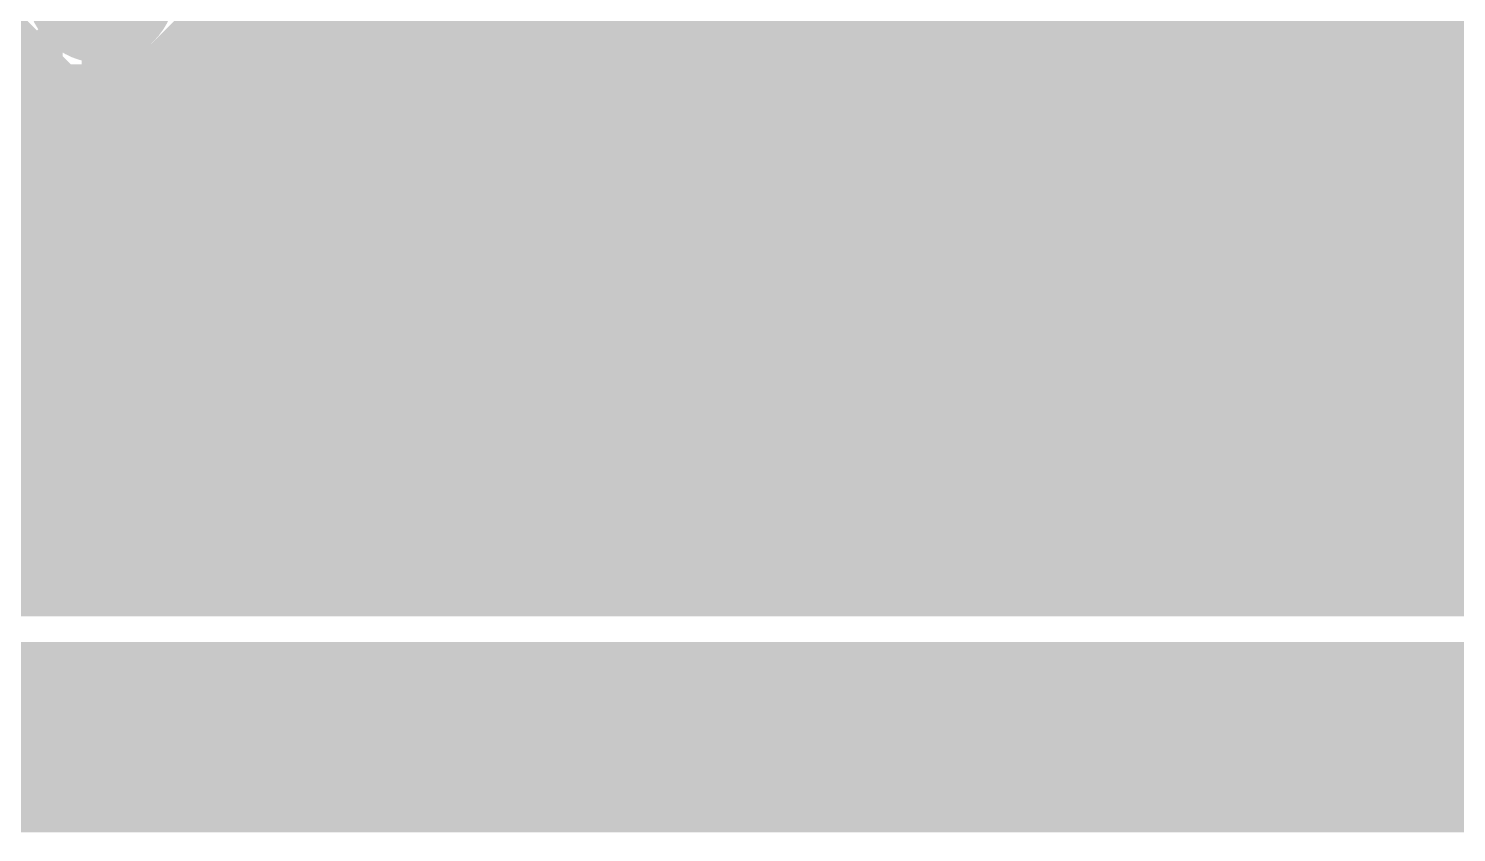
# Model space of a CAD drawing. Extents: x -6 to 196, y -52 to 46.
# Drawn here: x 125.12 to 134.66, y -5.63 to -0.27 of the extents above; entities that cross this region are included whole.
import ezdxf

# ---------------------------------------------------------------- set-up
doc = ezdxf.new("R2010")
doc.units = 0
doc.header["$MEASUREMENT"] = 0
doc.layers.get('0').update_dxf_attribs({"linetype": 'CONTINUOUS'})
for name, color, linetype in [('22-304-1_BOT', 7, 'CONTINUOUS'), ('22-304-1_DRD', 7, 'CONTINUOUS'), ('22-304-1_GND', 6, 'CONTINUOUS'), ('22-304-1_IN1', 4, 'CONTINUOUS'), ('22-304-1_SMT', 5, 'CONTINUOUS'), ('22-304-1_SPT', 10, 'CONTINUOUS'), ('22-304-1_SST', 14, 'CONTINUOUS'), ('22-304-1_TOP', 9, 'CONTINUOUS')]:
    doc.layers.add(name, color=color, linetype=linetype)

# ---------------------------------------------------------------- blocks, each defined once
blk = doc.blocks.new('ROUND_57')
at = {"const_width": 0.35052}
blk.add_lwpolyline([(-0.17526, 0, 1), (0.17526, 0, 1)], format="xyb", close=True, dxfattribs=at)
blk = doc.blocks.new('ROUND_83')
at = {"const_width": 0.50038}
blk.add_lwpolyline([(-0.25019, 0, 1), (0.25019, 0, 1)], format="xyb", close=True, dxfattribs=at)
blk = doc.blocks.new('RECTANGLE_5')
blk.add_solid([(0.4826, 0.4064), (0.4826, -0.4064), (-0.4826, 0.4064), (-0.4826, -0.4064)])

msp = doc.modelspace()

# ---------------------------------------------------------------- linework, layer by layer
at = {"layer": '22-304-1_BOT', "const_width": 0.254}
for points in [[(126.6444, 18.21942), (126.6444, -4.064)], [(131.2164, 16.58874), (131.2164, -4.064)], [(131.445, 16.58874), (131.445, -4.064)], [(131.6736, 16.58874), (131.6736, -4.064)], [(131.9022, 16.58874), (131.9022, -4.064)], [(132.1308, 16.58874), (132.1308, -4.064)], [(130.302, 16.4592), (130.302, -4.064)], [(130.9878, 16.41348), (130.9878, -4.064)], [(132.3594, 16.38554), (132.3594, -4.064)], [(130.5306, 16.3576), (130.5306, -4.064)], [(130.7592, 16.3449), (130.7592, -4.064)], [(132.588, 16.15694), (132.588, -4.064)], [(132.8166, 15.92834), (132.8166, -4.064)], [(133.0452, 15.69974), (133.0452, -4.064)], [(133.2738, 15.47114), (133.2738, -4.064)], [(133.5024, 15.24254), (133.5024, -4.064)], [(126.4158, 8.47344), (126.4158, -4.064)], [(128.7018, 7.82574), (128.7018, -4.064)], [(128.9304, 7.82574), (128.9304, -4.064)], [(130.0734, 7.83844), (130.0734, -4.064)], [(128.4732, 7.72414), (128.4732, -4.064)], [(129.159, 7.6962), (129.159, -4.064)], [(129.8448, 7.65048), (129.8448, -4.064)], [(129.3876, 7.5946), (129.3876, -4.064)], [(129.6162, 7.5819), (129.6162, -4.064)], [(128.2446, 7.49554), (128.2446, -4.064)], [(133.731, 5.48132), (133.731, -4.064)], [(133.9596, 5.17398), (133.9596, -4.064)], [(134.1882, 5.06222), (134.1882, -4.064)], [(134.4168, 5.03936), (134.4168, -4.064)], [(134.6454, 5.09778), (134.6454, -4.064)], [(126.873, 0.52832), (126.873, -4.064)], [(128.016, 0.31496), (128.016, -4.064)], [(127.1016, 0.22098), (127.1016, -4.064)], [(127.3302, 0.10922), (127.3302, -4.064)], [(127.5588, 0.08636), (127.5588, -4.064)], [(127.7874, 0.14478), (127.7874, -4.064)], [(140.43914, -0.1778), (126.25578, -0.1778)], [(125.06198, -0.4064), (121.58726, -0.4064)], [(125.0442, -0.381), (125.0442, -4.064)], [(140.21054, -0.4064), (126.14402, -0.4064)], [(126.1872, -0.34036), (126.1872, -4.064)], [(125.2728, -0.58928), (125.2728, -4.064)], [(125.9586, -0.57404), (125.9586, -4.064)], [(125.36932, -0.635), (121.58726, -0.635)], [(125.5014, -0.66802), (125.5014, -4.064)], [(125.73, -0.66294), (125.73, -4.064)], [(139.46632, -0.635), (125.83668, -0.635)], [(139.15898, -0.8636), (121.58726, -0.8636)], [(139.04722, -1.0922), (121.58726, -1.0922)], [(139.02436, -1.3208), (121.65584, -1.3208)], [(139.08278, -1.5494), (121.793, -1.5494)], [(139.25296, -1.778), (121.83364, -1.778)], [(140.13434, -2.0066), (121.793, -2.0066)], [(139.90574, -2.2352), (121.65584, -2.2352)], [(139.67714, -2.4638), (119.97436, -2.4638)], [(139.44854, -2.6924), (121.12244, -2.6924)], [(139.21994, -2.921), (121.27738, -2.921)], [(137.64768, -3.1496), (121.32564, -3.1496)], [(137.2743, -3.3782), (121.29516, -3.3782)], [(137.14984, -3.6068), (121.1707, -3.6068)], [(137.11936, -3.8354), (120.79732, -3.8354)], [(137.16762, -4.064), (17.145, -4.064)]]:
    msp.add_lwpolyline(points, dxfattribs=at)
for points in [[(124.92736, 0, 0.4142136), (125.603, -0.67564)], [(125.603, -0.67564, 0.4142136), (126.27864, 0)]]:
    msp.add_lwpolyline(points, format="xyb", dxfattribs=at)
at = {"layer": '22-304-1_DRD'}
for points, const_width in [([(195.00088, 21.99894), (101.99878, 21.99894), (78.99908, 44.99864), (-4.99872, 44.99864), (-4.99872, -4.99872), (195.00088, -4.99872), (195.00088, 21.99894)], 1.27), ([(126.238, -0.254), (126.238, 0.254)], 0.254), ([(124.968, -0.254), (125.349, -0.635)], 0.254), ([(125.857, -0.635), (126.238, -0.254)], 0.254), ([(125.349, -0.635), (125.857, -0.635)], 0.254)]:
    msp.add_lwpolyline(points, dxfattribs=dict(at, const_width=const_width))
at = {"layer": '22-304-1_GND', "const_width": 1.27}
msp.add_lwpolyline([(195.00088, 21.99894), (101.99878, 21.99894), (78.99908, 44.99864), (-4.99872, 44.99864), (-4.99872, -4.99872), (195.00088, -4.99872), (195.00088, 21.99894)], dxfattribs=at)
at = {"layer": '22-304-1_IN1'}
for points, const_width in [([(125.603, 0), (124.714, -0.889), (99.695, -0.889), (98.806, -1.778), (92.583, -1.778), (88.9, 1.905), (78.74, 1.905)], 0.2032), ([(128.18364, 0.7493), (129.35966, -0.42418)], 0.254), ([(128.1938, 0.73914), (128.1938, -3.95224)], 0.254), ([(128.4224, 0.51054), (128.4224, -3.95224)], 0.254), ([(126.365, 0.33274), (126.365, -3.95224)], 0.254), ([(126.5936, 0.33274), (126.5936, -3.95224)], 0.254), ([(126.8222, 0.33274), (126.8222, -3.95224)], 0.254), ([(127.0508, 0.26416), (127.0508, -3.95224)], 0.254), ([(127.9652, 0.26416), (127.9652, -3.95224)], 0.254), ([(128.651, 0.28194), (128.651, -3.95224)], 0.254), ([(127.2794, 0.12446), (127.2794, -3.95224)], 0.254), ([(127.508, 0.08636), (127.508, -3.95224)], 0.254), ([(127.7366, 0.12446), (127.7366, -3.95224)], 0.254), ([(128.8796, 0.05334), (128.8796, -3.95224)], 0.254), ([(129.11074, -0.1778), (126.25578, -0.1778)], 0.254), ([(129.1082, -0.17272), (129.1082, -3.9497)], 0.254), ([(129.33934, -0.4064), (126.14402, -0.4064)], 0.254), ([(129.3368, -0.40132), (129.3368, -3.9497)], 0.254), ([(126.1364, -0.41656), (126.1364, -3.95224)], 0.254), ([(129.5654, -0.54356), (129.5654, -3.9497)], 0.254), ([(144.12722, -0.55626), (129.667, -0.55626)], 0.254), ([(129.794, -0.55626), (129.794, -3.9497)], 0.254), ([(130.0226, -0.55626), (130.0226, -3.9497)], 0.254), ([(130.2512, -0.55626), (130.2512, -3.9497)], 0.254), ([(130.4798, -0.55626), (130.4798, -3.9497)], 0.254), ([(130.7084, -0.55626), (130.7084, -3.9497)], 0.254), ([(130.937, -0.55626), (130.937, -3.9497)], 0.254), ([(131.1656, -0.55626), (131.1656, -3.9497)], 0.254), ([(131.3942, -0.55626), (131.3942, -3.9497)], 0.254), ([(131.6228, -0.55626), (131.6228, -3.9497)], 0.254), ([(131.8514, -0.55626), (131.8514, -3.9497)], 0.254), ([(132.08, -0.55626), (132.08, -3.94716)], 0.254), ([(132.3086, -0.55626), (132.3086, -3.94716)], 0.254), ([(132.5372, -0.55626), (132.5372, -3.94716)], 0.254), ([(132.7658, -0.55626), (132.7658, -3.94716)], 0.254), ([(132.9944, -0.55626), (132.9944, -3.94716)], 0.254), ([(133.223, -0.55626), (133.223, -3.94716)], 0.254), ([(133.4516, -0.55626), (133.4516, -3.94716)], 0.254), ([(133.6802, -0.55626), (133.6802, -3.94716)], 0.254), ([(133.9088, -0.55626), (133.9088, -3.94716)], 0.254), ([(134.1374, -0.55626), (134.1374, -3.94716)], 0.254), ([(134.366, -0.55626), (134.366, -3.94716)], 0.254), ([(134.5946, -0.55626), (134.5946, -3.94716)], 0.254), ([(125.53442, -0.6731), (125.02134, -1.18618)], 0.254), ([(125.6792, -0.67056), (125.6792, -3.95478)], 0.254), ([(139.46632, -0.635), (125.83668, -0.635)], 0.254), ([(125.9078, -0.60452), (125.9078, -3.95478)], 0.254), ([(125.4506, -0.75692), (125.4506, -3.95478)], 0.254), ([(139.15898, -0.8636), (125.34392, -0.8636)], 0.254), ([(125.222, -0.98552), (125.222, -3.95478)], 0.254), ([(139.04722, -1.0922), (125.11532, -1.0922)], 0.254), ([(124.9934, -1.21412), (124.9934, -3.95478)], 0.254), ([(139.02436, -1.3208), (121.65584, -1.3208)], 0.254), ([(139.08278, -1.5494), (121.793, -1.5494)], 0.254), ([(139.25296, -1.778), (121.83364, -1.778)], 0.254), ([(193.802, -2.0066), (121.793, -2.0066)], 0.254), ([(193.802, -2.2352), (121.65584, -2.2352)], 0.254), ([(193.802, -2.4638), (121.07672, -2.4638)], 0.254), ([(193.802, -2.6924), (121.12244, -2.6924)], 0.254), ([(193.802, -2.921), (121.27738, -2.921)], 0.254), ([(137.64768, -3.1496), (121.32564, -3.1496)], 0.254), ([(137.2743, -3.3782), (121.29516, -3.3782)], 0.254), ([(137.14984, -3.6068), (121.1707, -3.6068)], 0.254), ([(137.11936, -3.8354), (120.79732, -3.8354)], 0.254), ([(137.13206, -3.94462), (120.4722, -3.95732)], 0.254)]:
    msp.add_lwpolyline(points, dxfattribs=dict(at, const_width=const_width))
at = {"layer": '22-304-1_IN1', "const_width": 0.254}
for points in [[(125.603, -0.67564, 0.4142136), (126.27864, 0)], [(129.36474, -0.42926, 0.1989124), (129.667, -0.55446)], [(125.53442, -0.6731, 0.0253896), (125.603, -0.67658)], [(124.714, -1.31826, 0.1989124), (125.01753, -1.19253)], [(124.714, -1.31826, 0.1989124), (125.01753, -1.19253)]]:
    msp.add_lwpolyline(points, format="xyb", dxfattribs=at)
at = {"layer": '22-304-1_SST', "const_width": 0.1524}
for points in [[(126.8984, 0.16256), (127.9144, -0.1905), (127.9144, 0.28194)], [(132.4864, 0.16256), (133.5024, -0.1905), (133.5024, 0.28194)], [(123.6345, -0.4445), (123.6345, -3.3655), (125.2728, -3.3655), (125.2728, -0.4445), (123.6345, -0.4445)], [(127.1905, -3.3655), (127.1905, -0.4445), (125.5522, -0.4445), (125.5522, -3.3655), (127.1905, -3.3655)], [(127.4445, -0.4445), (127.4445, -3.3655), (129.0828, -3.3655), (129.0828, -0.4445), (127.4445, -0.4445)], [(129.3495, -0.4445), (129.3495, -3.3655), (130.9878, -3.3655), (130.9878, -0.4445), (129.3495, -0.4445)], [(131.2545, -0.4445), (131.2545, -3.3655), (132.8928, -3.3655), (132.8928, -0.4445), (131.2545, -0.4445)], [(134.8105, -3.3655), (134.8105, -0.4445), (133.1722, -0.4445), (133.1722, -3.3655), (134.8105, -3.3655)]]:
    msp.add_lwpolyline(points, dxfattribs=at)
at = {"layer": '22-304-1_TOP'}
for points, const_width in [([(133.985, -2.6162), (133.985, -2.667), (132.715, -3.937), (97.028, -3.937), (91.948, 1.143), (91.948, 5.08), (89.535, 7.493), (86.995, 7.493), (85.217, 9.271), (85.217, 10.922), (85.598, 11.303), (86.233, 11.303), (86.36, 11.43)], 0.2032), ([(126.365, -1.1938), (126.619, -0.9398), (126.619, 5.461), (126.9492, 5.7912), (127.5588, 5.7912)], 0.2032), ([(128.3462, 5.32638), (128.3462, -0.45974)], 0.254), ([(132.08, -1.1938), (132.08, 0.508), (130.54076, 2.04724), (130.54076, 3.81)], 0.2032), ([(132.6896, 1.4097), (132.6896, -0.45974)], 0.254), ([(132.7404, 1.35128), (134.55142, -0.45974)], 0.254), ([(128.27, -1.1938), (128.27, -1.14808), (128.98882, -0.42164), (128.98882, 1.27)], 0.2032), ([(130.08864, 1.27), (130.08864, -1.1176), (130.175, -1.1938)], 0.2032), ([(130.8608, 1.12014), (130.8608, -0.45974)], 0.254), ([(132.9182, 1.17094), (132.9182, -0.76454)], 0.254), ([(133.1468, 0.94234), (133.1468, -0.76454)], 0.254), ([(131.0894, 0.89154), (131.0894, -3.50774)], 0.254), ([(131.318, 0.66294), (131.318, -0.45974)], 0.254), ([(133.3754, 0.71374), (133.3754, -0.45974)], 0.254), ([(128.1176, 0.46736), (128.1176, -0.45974)], 0.254), ([(132.50926, 0.508), (132.50926, -0.45974)], 0.254), ([(133.604, 0.48514), (133.604, -0.45974)], 0.254), ([(128.5621, 0.4445), (128.5621, -0.24384)], 0.254), ([(130.5179, 0.4445), (130.5179, -0.45974)], 0.254), ([(130.6322, 0.4445), (130.6322, -0.45974)], 0.254), ([(131.5466, 0.43434), (131.5466, -0.45974)], 0.254), ([(127.04826, 0.2667), (127.04826, -0.45974)], 0.254), ([(131.65074, 0.3302), (131.65074, -0.45974)], 0.254), ([(133.8326, 0.25654), (133.8326, -0.45974)], 0.254), ([(127.889, 0.2032), (127.889, -0.45974)], 0.254), ([(127.2032, 0.15748), (127.2032, -3.50774)], 0.254), ([(127.4318, 0.0889), (127.4318, -3.50774)], 0.254), ([(127.6604, 0.1016), (127.6604, -0.45974)], 0.254), ([(134.0612, 0.02794), (134.0612, -0.45974)], 0.254), ([(134.2898, -0.19812), (134.2898, -0.45974)], 0.254), ([(128.52654, -0.2794), (127.04826, -0.2794)], 0.254), ([(128.5621, -0.24384), (128.34874, -0.45974)], 0.254), ([(131.65074, -0.2794), (130.5179, -0.2794)], 0.254), ([(134.36854, -0.2794), (132.50926, -0.2794)], 0.254), ([(125.1077, -0.45974), (123.64974, -0.45974)], 0.254), ([(127.17526, -0.45974), (127.04826, -0.45974)], 0.254), ([(127.17526, -0.45974), (127.17526, -1.88214)], 0.254), ([(127.45974, -0.508), (127.17526, -0.508)], 0.254), ([(127.45974, -0.45974), (127.45974, -1.88214)], 0.254), ([(128.34874, -0.45974), (127.45974, -0.45974)], 0.254), ([(130.98526, -0.45974), (130.5179, -0.45974)], 0.254), ([(130.98526, -0.45974), (130.98526, -1.88214)], 0.254), ([(131.26974, -0.508), (130.98526, -0.508)], 0.254), ([(131.26974, -0.45974), (131.26974, -1.88214)], 0.254), ([(131.65074, -0.45974), (131.26974, -0.45974)], 0.254), ([(132.89026, -0.45974), (132.50926, -0.45974)], 0.254), ([(132.89026, -0.45974), (132.89026, -0.76454)], 0.254), ([(133.17474, -0.508), (132.89026, -0.508)], 0.254), ([(134.55142, -0.45974), (133.17474, -0.45974)], 0.254), ([(133.17474, -0.45974), (133.17474, -0.76454)], 0.254), ([(134.5184, -0.42672), (134.5184, -0.45974)], 0.254), ([(129.36474, -0.62484), (129.36474, -1.88214)], 0.254), ([(127.45974, -0.7366), (127.17526, -0.7366)], 0.254), ([(129.29362, -0.72136), (129.08026, -0.9398)], 0.254), ([(129.2606, -0.75438), (129.2606, -3.50774)], 0.254), ([(129.36474, -0.7366), (129.27838, -0.7366)], 0.254), ([(131.26974, -0.7366), (130.98526, -0.7366)], 0.254), ([(133.17474, -0.7366), (132.89026, -0.7366)], 0.254), ([(133.17474, -0.76454), (132.89026, -0.76454)], 0.254), ([(127.45974, -0.9652), (127.17526, -0.9652)], 0.254), ([(129.08026, -0.9398), (129.08026, -1.88214)], 0.254), ([(129.36474, -0.9652), (129.08026, -0.9652)], 0.254), ([(131.26974, -0.9652), (130.98526, -0.9652)], 0.254), ([(126.365, -1.1938), (124.46, -1.1938)], 0.2032), ([(127.45974, -1.1938), (127.17526, -1.1938)], 0.254), ([(129.36474, -1.1938), (129.08026, -1.1938)], 0.254), ([(131.26974, -1.1938), (130.98526, -1.1938)], 0.254), ([(133.985, -1.1938), (132.08, -1.1938)], 0.2032), ([(127.45974, -1.4224), (127.17526, -1.4224)], 0.254), ([(129.36474, -1.4224), (129.08026, -1.4224)], 0.254), ([(131.26974, -1.4224), (130.98526, -1.4224)], 0.254), ([(125.55474, -1.62306), (125.27026, -1.62306)], 0.254), ([(125.27026, -1.62306), (125.27026, -1.88214)], 0.254), ([(125.55474, -1.651), (125.27026, -1.651)], 0.254), ([(125.3744, -1.62306), (125.3744, -2.99974)], 0.254), ([(125.55474, -1.62306), (125.55474, -1.88214)], 0.254), ([(127.45974, -1.651), (127.17526, -1.651)], 0.254), ([(129.36474, -1.651), (129.08026, -1.651)], 0.254), ([(131.26974, -1.651), (130.98526, -1.651)], 0.254), ([(133.17474, -1.62306), (132.89026, -1.62306)], 0.254), ([(132.89026, -1.62306), (132.89026, -1.88214)], 0.254), ([(133.17474, -1.651), (132.89026, -1.651)], 0.254), ([(132.9182, -1.62306), (132.9182, -3.12674)], 0.254), ([(133.1468, -1.62306), (133.1468, -2.89814)], 0.254), ([(133.17474, -1.62306), (133.17474, -1.88214)], 0.254), ([(124.46, -2.6162), (124.5108, -2.6162), (125.222, -1.905), (127.5588, -1.905), (128.27, -2.6162)], 0.2032), ([(125.55474, -1.8796), (125.27026, -1.8796)], 0.254), ([(125.27026, -1.88214), (125.27026, -1.92786)], 0.254), ([(125.27026, -1.92786), (125.27026, -2.99974)], 0.254), ([(125.55474, -1.88214), (125.55474, -1.92786)], 0.254), ([(125.55474, -1.92786), (125.55474, -2.8702)], 0.254), ([(127.45974, -1.8796), (127.17526, -1.8796)], 0.254), ([(127.17526, -1.88214), (127.17526, -1.92786)], 0.254), ([(127.17526, -1.92786), (127.17526, -3.35026)], 0.254), ([(127.45974, -1.88214), (127.45974, -1.92786)], 0.254), ([(127.45974, -1.92786), (127.45974, -3.35026)], 0.254), ([(129.36474, -1.8796), (129.08026, -1.8796)], 0.254), ([(129.08026, -1.88214), (129.08026, -1.92786)], 0.254), ([(129.08026, -1.92786), (129.08026, -3.35026)], 0.254), ([(129.36474, -1.88214), (129.36474, -1.92786)], 0.254), ([(129.36474, -1.92786), (129.36474, -3.35026)], 0.254), ([(131.26974, -1.8796), (130.98526, -1.8796)], 0.254), ([(130.98526, -1.88214), (130.98526, -1.92786)], 0.254), ([(130.98526, -1.92786), (130.98526, -3.35026)], 0.254), ([(131.26974, -1.88214), (131.26974, -1.92786)], 0.254), ([(131.26974, -1.92786), (131.26974, -3.35026)], 0.254), ([(135.89, -2.6162), (135.8138, -2.54), (135.509, -2.54), (134.874, -1.905), (132.842, -1.905), (132.1308, -2.6162), (132.08, -2.6162)], 0.2032), ([(133.17474, -1.8796), (132.89026, -1.8796)], 0.254), ([(132.89026, -1.88214), (132.89026, -1.92786)], 0.254), ([(132.89026, -1.92786), (132.89026, -3.15722)], 0.254), ([(133.17474, -1.88214), (133.17474, -1.92786)], 0.254), ([(133.17474, -1.92786), (133.17474, -2.8702)], 0.254), ([(125.55474, -2.1082), (125.27026, -2.1082)], 0.254), ([(127.45974, -2.1082), (127.17526, -2.1082)], 0.254), ([(129.36474, -2.1082), (129.08026, -2.1082)], 0.254), ([(131.26974, -2.1082), (130.98526, -2.1082)], 0.254), ([(133.17474, -2.1082), (132.89026, -2.1082)], 0.254), ([(125.55474, -2.3368), (125.27026, -2.3368)], 0.254), ([(127.45974, -2.3368), (127.17526, -2.3368)], 0.254), ([(129.36474, -2.3368), (129.08026, -2.3368)], 0.254), ([(131.26974, -2.3368), (130.98526, -2.3368)], 0.254), ([(133.17474, -2.3368), (132.89026, -2.3368)], 0.254), ([(125.55474, -2.5654), (125.27026, -2.5654)], 0.254), ([(127.45974, -2.5654), (127.17526, -2.5654)], 0.254), ([(129.36474, -2.5654), (129.08026, -2.5654)], 0.254), ([(131.26974, -2.5654), (130.98526, -2.5654)], 0.254), ([(133.17474, -2.5654), (132.89026, -2.5654)], 0.254), ([(120.65, -3.175), (120.904, -3.429), (125.603, -3.429), (126.365, -2.667), (126.365, -2.6162)], 0.2032), ([(125.27026, -2.6162), (124.46, -2.6162)], 0.254), ([(127.45974, -2.6162), (128.27, -2.6162)], 0.254), ([(128.27, -3.35026), (128.27, -2.6162)], 0.254), ([(129.08026, -2.6162), (128.27, -2.6162)], 0.254), ([(132.08, -2.6162), (130.175, -2.6162), (128.27, -2.6162)], 0.2032), ([(129.36474, -2.6162), (130.175, -2.6162)], 0.254), ([(130.175, -3.35026), (130.175, -2.6162)], 0.254), ([(130.98526, -2.6162), (130.175, -2.6162)], 0.254), ([(131.26974, -2.6162), (132.08, -2.6162)], 0.254), ([(132.08, -3.35026), (132.08, -2.6162)], 0.254), ([(132.89026, -2.6162), (132.08, -2.6162)], 0.254), ([(125.55474, -2.794), (125.27026, -2.794)], 0.254), ([(127.45974, -2.794), (127.17526, -2.794)], 0.254), ([(129.36474, -2.794), (129.08026, -2.794)], 0.254), ([(131.26974, -2.794), (130.98526, -2.794)], 0.254), ([(133.17474, -2.794), (132.89026, -2.794)], 0.254), ([(125.55474, -2.8702), (125.4252, -2.99974)], 0.254), ([(133.17474, -2.8702), (132.89026, -3.15722)], 0.254), ([(125.4252, -2.99974), (125.27026, -2.99974)], 0.254), ([(127.45974, -3.0226), (127.17526, -3.0226)], 0.254), ([(129.36474, -3.0226), (129.08026, -3.0226)], 0.254), ([(131.26974, -3.0226), (130.98526, -3.0226)], 0.254), ([(133.02234, -3.0226), (132.89026, -3.0226)], 0.254), ([(127.45974, -3.2512), (127.17526, -3.2512)], 0.254), ([(129.36474, -3.2512), (129.08026, -3.2512)], 0.254), ([(131.26974, -3.2512), (130.98526, -3.2512)], 0.254), ([(126.2888, -3.35026), (126.12878, -3.50774)], 0.254), ([(127.17526, -3.35026), (126.2888, -3.35026)], 0.254), ([(126.2888, -3.35026), (126.2888, -3.50774)], 0.254), ([(126.5174, -3.35026), (126.5174, -3.50774)], 0.254), ([(126.746, -3.35026), (126.746, -3.50774)], 0.254), ([(126.9746, -3.35026), (126.9746, -3.50774)], 0.254), ([(129.08026, -3.35026), (127.45974, -3.35026)], 0.254), ([(127.6604, -3.35026), (127.6604, -3.50774)], 0.254), ([(127.889, -3.35026), (127.889, -3.50774)], 0.254), ([(128.1176, -3.35026), (128.1176, -3.50774)], 0.254), ([(128.3462, -3.35026), (128.3462, -3.50774)], 0.254), ([(128.5748, -3.35026), (128.5748, -3.50774)], 0.254), ([(128.8034, -3.35026), (128.8034, -3.50774)], 0.254), ([(129.032, -3.35026), (129.032, -3.50774)], 0.254), ([(130.98526, -3.35026), (129.36474, -3.35026)], 0.254), ([(129.4892, -3.35026), (129.4892, -3.50774)], 0.254), ([(129.7178, -3.35026), (129.7178, -3.50774)], 0.254), ([(129.9464, -3.35026), (129.9464, -3.50774)], 0.254), ([(130.175, -3.35026), (130.175, -3.50774)], 0.254), ([(130.4036, -3.35026), (130.4036, -3.50774)], 0.254), ([(130.6322, -3.35026), (130.6322, -3.50774)], 0.254), ([(130.8608, -3.35026), (130.8608, -3.50774)], 0.254), ([(132.69722, -3.35026), (131.26974, -3.35026)], 0.254), ([(131.318, -3.35026), (131.318, -3.50774)], 0.254), ([(131.5466, -3.35026), (131.5466, -3.50774)], 0.254), ([(131.7752, -3.35026), (131.7752, -3.50774)], 0.254), ([(132.0038, -3.35026), (132.0038, -3.50774)], 0.254), ([(132.2324, -3.35026), (132.2324, -3.50774)], 0.254), ([(132.461, -3.35026), (132.461, -3.50774)], 0.254), ([(132.69722, -3.35026), (132.5372, -3.50774)], 0.254), ([(133.9088, -3.35026), (133.31952, -3.937)], 0.254), ([(134.79526, -3.35026), (133.9088, -3.35026)], 0.254), ([(134.0612, -3.35026), (134.0612, -3.937)], 0.254), ([(134.2898, -3.35026), (134.2898, -3.937)], 0.254), ([(134.5184, -3.35026), (134.5184, -3.937)], 0.254), ([(134.747, -3.35026), (134.747, -3.937)], 0.254), ([(133.8326, -3.42392), (133.8326, -3.937)], 0.254), ([(132.5372, -3.50774), (126.12878, -3.50774)], 0.254), ([(132.56514, -3.4798), (126.15672, -3.4798)], 0.254), ([(137.20318, -3.4798), (133.77672, -3.4798)], 0.254), ([(133.604, -3.65252), (133.604, -3.937)], 0.254), ([(137.12698, -3.7084), (133.54812, -3.7084)], 0.254), ([(137.12952, -3.937), (133.31952, -3.937)], 0.254), ([(133.3754, -3.88112), (133.3754, -3.937)], 0.254)]:
    msp.add_lwpolyline(points, dxfattribs=dict(at, const_width=const_width))
at = {"layer": '22-304-1_TOP', "const_width": 0.254}
for points in [[(124.92736, 0, 0.1892572), (125.1078, -0.45964)], [(129.29362, -0.72136, 0.0704773), (129.36487, -0.62491)], [(129.29362, -0.72136, 0.0704773), (129.36487, -0.62491)]]:
    msp.add_lwpolyline(points, format="xyb", dxfattribs=at)

# ---------------------------------------------------------------- block references
at = {"layer": '22-304-1_BOT'}
msp.add_blockref('ROUND_57', (125.603, 0), dxfattribs=at)
at = {"layer": '22-304-1_GND'}
msp.add_blockref('ROUND_83', (125.603, 0), dxfattribs=at)
at = {"layer": '22-304-1_IN1'}
msp.add_blockref('ROUND_57', (125.603, 0), dxfattribs=at)
at = {"layer": '22-304-1_SMT'}
for p in [(126.365, -1.1938), (128.27, -1.1938), (130.175, -1.1938), (132.08, -1.1938), (133.985, -1.1938), (126.365, -2.6162), (128.27, -2.6162), (130.175, -2.6162), (132.08, -2.6162), (133.985, -2.6162)]:
    msp.add_blockref('RECTANGLE_5', p, dxfattribs=at)
at = {"layer": '22-304-1_SPT'}
for p in [(126.365, -1.1938), (128.27, -1.1938), (130.175, -1.1938), (132.08, -1.1938), (133.985, -1.1938), (126.365, -2.6162), (128.27, -2.6162), (130.175, -2.6162), (132.08, -2.6162), (133.985, -2.6162)]:
    msp.add_blockref('RECTANGLE_5', p, dxfattribs=at)
at = {"layer": '22-304-1_TOP'}
for name, p in [('ROUND_57', (125.603, 0)), ('RECTANGLE_5', (126.365, -1.1938)), ('RECTANGLE_5', (128.27, -1.1938)), ('RECTANGLE_5', (130.175, -1.1938)), ('RECTANGLE_5', (132.08, -1.1938)), ('RECTANGLE_5', (133.985, -1.1938)), ('RECTANGLE_5', (126.365, -2.6162)), ('RECTANGLE_5', (128.27, -2.6162)), ('RECTANGLE_5', (130.175, -2.6162)), ('RECTANGLE_5', (132.08, -2.6162)), ('RECTANGLE_5', (133.985, -2.6162))]:
    msp.add_blockref(name, p, dxfattribs=at)

doc.saveas('drawing.dxf')
